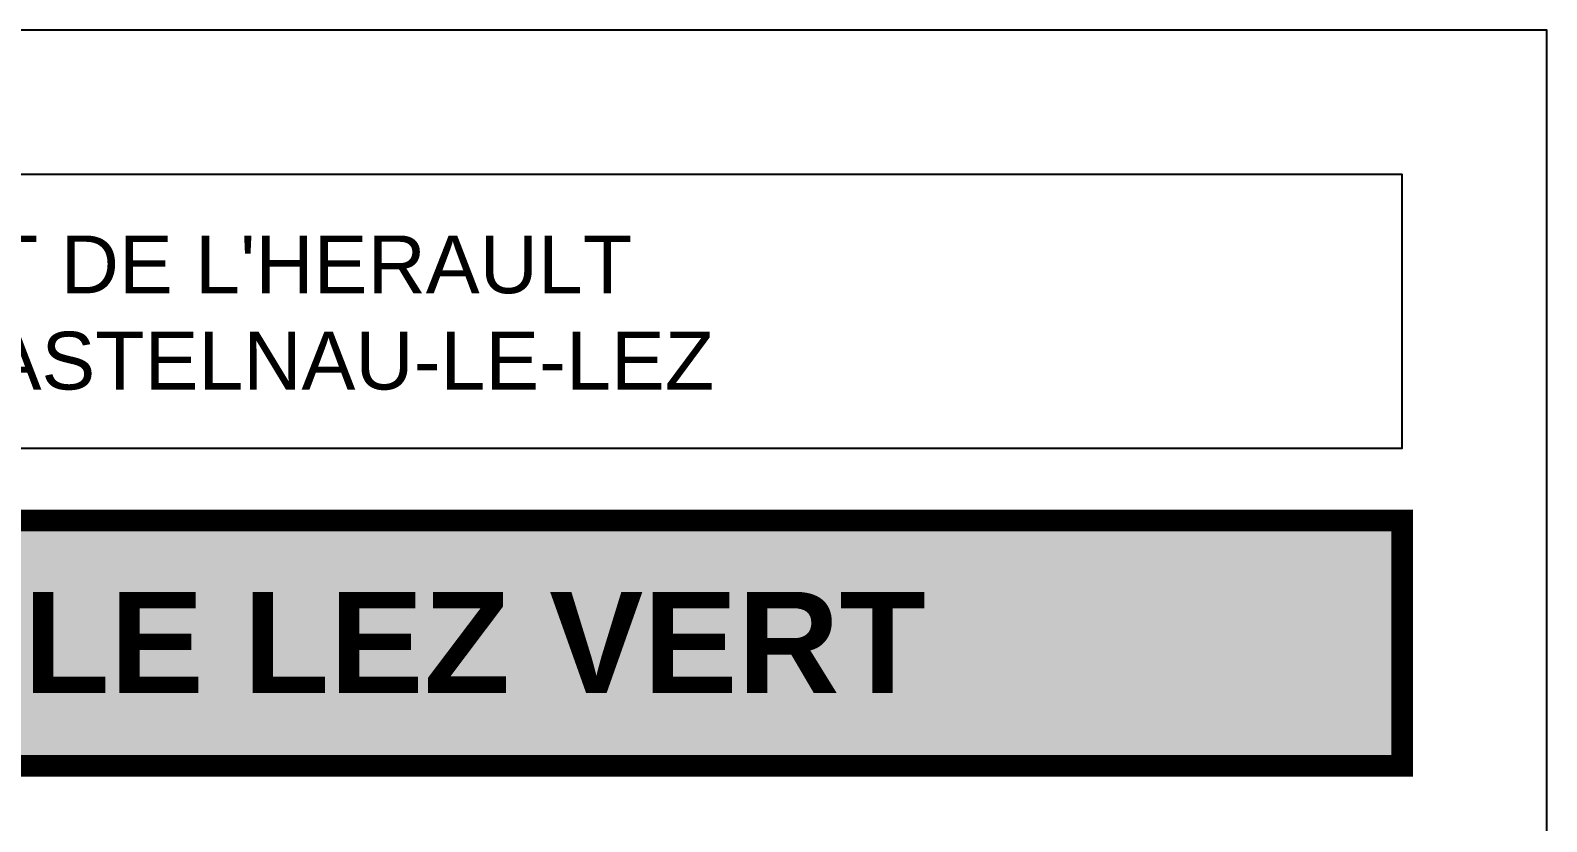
# Model space of a CAD drawing. Header units: millimetres. Extents: x -21776 to 63757, y -7870 to 8483.
# Drawn here: x -21565.6 to -21355.6, y 824 to 933.6 of the extents above; entities that cross this region are included whole.
import ezdxf

# ---------------------------------------------------------------- set-up
doc = ezdxf.new("R2010")
doc.units = ezdxf.units.MM
doc.styles.add('ARIAL', font='ARIAL.TTF')

msp = doc.modelspace()

# ---------------------------------------------------------------- hatches: boundary and pattern name
msp.add_hatch(color=253).paths.add_polyline_path([(-21755.62876731834, 865.7231568947063), (-21375.62876731834, 865.7231568947063), (-21375.62876731834, 831.7231568947063), (-21755.62876731834, 831.7231568947063)])

# ---------------------------------------------------------------- linework, layer by layer
at = {"color": 0}
msp.add_lwpolyline([(-21355.62876731834, 339.6362772673674), (-21355.62876731834, 933.6362772673674), (-21775.62876731834, 933.6362772673674), (-21775.62876731834, 339.6362772673674)], close=True, dxfattribs=at)
msp.add_lwpolyline([(-21755.62876731834, 875.7231568947063), (-21375.62876731834, 875.7231568947063), (-21375.62876731834, 913.6362772673674), (-21755.62876731834, 913.6362772673674)], dxfattribs=at)
at = {"color": 0, "const_width": 3}
msp.add_lwpolyline([(-21755.62876731834, 865.7231568947063), (-21375.62876731834, 865.7231568947063), (-21375.62876731834, 831.7231568947063), (-21755.62876731834, 831.7231568947063)], close=True, dxfattribs=at)

# ---------------------------------------------------------------- texts
at = {"color": 0, "width": 348.5308, "attachment_point": 5, "style": 'ARIAL'}
for s, insert, char_height in [("DEPARTEMENT DE L'HERAULT\\PCOMMUNE DE CASTELNAU-LE-LEZ", (-21565.62876731834, 894.4737898036256), 8), ("{\\fArial|b1|i0|c0|p34;L'ETOILE ET LE LEZ VERT}", (-21565.62876731834, 848.7231568947063), 14)]:
    msp.add_mtext(s, dxfattribs=dict(at, insert=insert, char_height=char_height))

doc.saveas('drawing.dxf')
